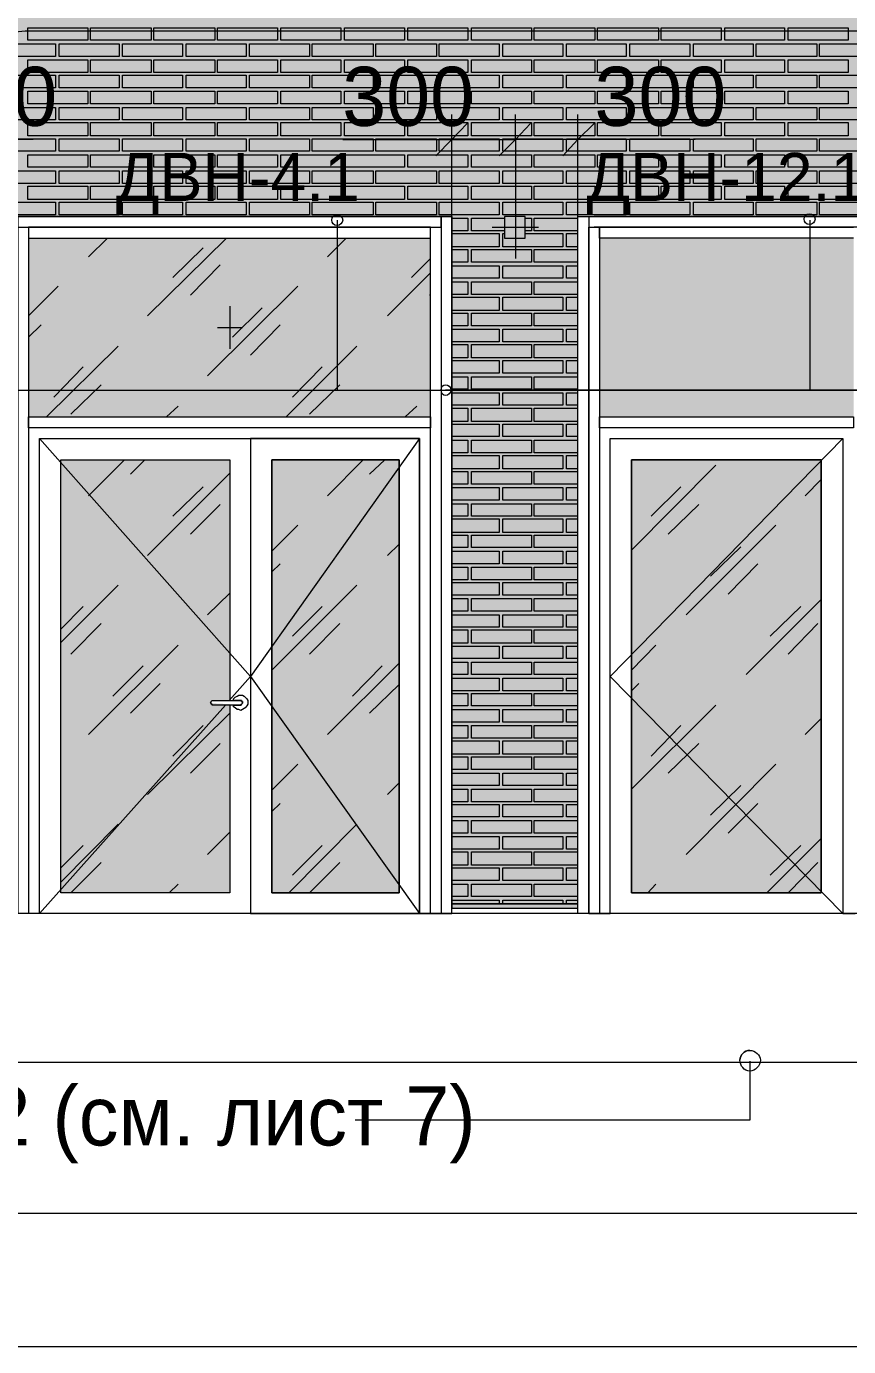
# Model space of a CAD drawing. Header units: millimetres. Extents: x -28928 to 100580, y -22867 to 36490.
# Drawn here: x 62260 to 66148, y 14249 to 20492 of the extents above; entities that cross this region are included whole.
import ezdxf

# ---------------------------------------------------------------- set-up
doc = ezdxf.new("R2010")
doc.units = ezdxf.units.MM
doc.layers.add('PDF _Геометрия', color=7, linetype='Continuous', true_color=0x8f8e8d)
doc.layers.add('PDF _Сплошная заливка', color=7, linetype='Continuous', true_color=0xffffff)
doc.layers.add('PDF _Текст', color=7, linetype='Continuous')

msp = doc.modelspace()

# ---------------------------------------------------------------- hatches: boundary and pattern name
at = {"layer": 'PDF _Сплошная заливка', "true_color": 0xdcd6cf, "transparency": 33554559}
msp.add_hatch(color=254, dxfattribs=at).paths.add_polyline_path([(64868.4, 16343.4), (64868.4, 19592.6), (66268.7, 19592.6), (66268.7, 16343.4), (82239.9, 16343.4), (82239.9, 30089.1), (52662.6, 30089.1), (52662.6, 16343.4), (62173.4, 16343.4), (62173.4, 19592.6), (64271.8, 19592.6), (64271.8, 16343.4)])
at = {"layer": 'PDF _Сплошная заливка', "transparency": 33554559}
msp.add_hatch(color=256, dxfattribs=at).paths.add_polyline_path([(63133.7, 17303.7), (63222.6, 17303.7), (63222.6, 18441.8), (62423, 18441.8), (62423, 16394.1), (63222.6, 16394.1), (63222.6, 17286.8), (63138, 17291), (63133.7, 17291)])

# ---------------------------------------------------------------- linework, layer by layer
at = {"layer": 'PDF _Геометрия', "color": 7, "lineweight": 9}
for points in [[(19133.7, 16343.4), (52641.4, 16343.4), (52641.4, 30089.1), (52641.4, 16343.4), (52662.6, 16343.4), (52662.6, 30089.1), (52662.6, 16343.4), (62173.4, 16343.4), (62173.4, 19592.6), (64271.8, 19592.6), (64271.8, 16343.4), (64868.4, 16343.4), (64868.4, 19592.6), (66268.7, 19592.6), (66268.7, 16343.4), (82239.9, 16343.4)], [(68164.1, 19749.1), (68147.2, 19888.7), (68109.1, 20024.1), (68041.4, 20151), (67952.6, 20256.8), (67842.6, 20349.9), (67719.9, 20413.4), (67584.5, 20455.7), (67440.7, 20468.4), (62253.7, 20468.4), (62109.9, 20455.7), (61978.7, 20413.4), (61851.8, 20349.9), (61741.8, 20256.8), (61653, 20151), (61585.3, 20024.1), (61547.2, 19888.7), (61534.5, 19749.1)], [(64149.1, 19956.4), (64572.2, 19956.4), (64572.2, 20074.9)], [(64271.8, 19592.6), (64271.8, 19956.4), (64271.8, 20074.9)], [(64868.4, 19592.6), (64868.4, 19956.4), (64868.4, 20074.9)], [(62291.8, 19956.4), (61750.3, 19956.4)], [(63755.7, 19956.4), (64229.5, 19956.4), (64419.9, 19956.4)], [(64991.1, 19956.4), (64572.2, 19956.4), (64572.2, 19694.1), (64572.2, 19393.7)], [(65422.6, 19956.4), (64948.7, 19956.4), (64720.3, 19956.4)], [(67766.4, 19893), (66966.8, 19893), (66966.8, 19592.6), (66298.4, 19592.6), (66218, 19592.6), (66218, 19541.8), (66192.6, 19541.8), (64944.5, 19541.8)], [(62219.9, 16296.8), (62219.9, 18619.5), (62219.9, 16296.8), (62173.4, 16296.8), (62173.4, 18619.5), (62173.4, 19516.4), (62173.4, 19592.6), (62219.9, 19592.6), (62219.9, 19516.4), (62219.9, 18619.5), (62219.9, 19541.8), (62245.3, 19541.8), (64195.7, 19541.8), (64221.1, 19541.8), (64221.1, 19592.6), (64195.7, 19592.6), (62245.3, 19592.6), (62219.9, 19592.6), (62219.9, 19541.8), (62270.7, 19541.8), (62270.7, 18619.5), (62270.7, 16296.8)], [(64170.3, 16296.8), (64170.3, 18619.5), (64170.3, 19541.8), (62270.7, 19541.8), (62270.7, 19491), (64170.3, 19491), (64170.3, 19541.8), (64221.1, 19541.8), (64221.1, 18619.5), (64221.1, 16296.8)], [(64119.5, 18543.4), (63319.9, 17418), (64119.5, 16296.8), (64119.5, 18543.4), (63319.9, 18543.4), (63319.9, 16296.8), (64119.5, 16296.8), (64178.7, 16296.8), (64170.3, 16296.8), (64221.1, 16296.8), (64271.8, 16296.8), (64271.8, 18619.5), (64271.8, 19516.4), (64271.8, 19592.6), (64221.1, 19592.6), (64221.1, 19516.4), (64221.1, 18619.5), (64221.1, 16296.8), (64212.6, 16296.8)], [(63730.3, 19575.7), (63730.3, 18771.8), (66383, 18771.8), (64242.2, 18771.8)], [(64462.2, 19541.8), (64682.2, 19541.8)], [(64919.1, 16296.8), (64919.1, 18619.5), (64919.1, 19541.8), (64969.9, 19541.8), (64969.9, 18619.5), (64969.9, 16296.8), (64961.4, 16296.8), (65020.7, 16296.8), (65020.7, 18543.4), (66120.7, 18543.4), (66120.7, 16296.8), (66179.9, 16296.8)], [(64919.1, 19541.8), (64931.8, 19541.8)], [(66218, 19592.6), (66192.6, 19592.6), (64944.5, 19592.6)], [(66171.4, 19491), (64969.9, 19491), (64969.9, 19541.8), (66171.4, 19541.8)], [(65964.1, 19575.7), (65964.1, 18771.8), (66383, 18771.8), (66239.1, 18771.8)], [(62554.1, 19402.2), (62643, 19491)], [(62833.4, 19123), (63205.7, 19491)], [(63683.7, 19402.2), (63772.6, 19491)], [(62951.8, 19304.9), (63095.7, 19444.5)], [(63036.4, 19220.3), (63176.1, 19364.1)], [(64081.4, 19304.9), (64170.3, 19393.7)], [(63967.2, 19123), (64170.3, 19326)], [(62270.7, 19123), (62410.3, 19262.6)], [(63116.8, 18839.5), (63544.1, 19262.6)], [(63222.6, 19169.5), (63222.6, 18966.4)], [(64166.1, 19220.3), (64170.3, 19224.5)], [(63235.3, 19021.4), (63374.9, 19161)], [(62270.7, 19021.4), (62329.9, 19080.7)], [(63163.4, 19068), (63281.8, 19068)], [(63319.9, 18936.8), (63459.5, 19080.7)], [(62355.3, 18644.9), (62693.7, 18979.1)], [(63489.1, 18644.9), (63823.4, 18979.1)], [(62389.1, 18738), (62528.7, 18881.8)], [(63518.7, 18738), (63658.4, 18881.8)], [(62469.5, 18657.6), (62613.4, 18797.2)], [(63599.1, 18657.6), (63743, 18797.2)], [(62190.3, 18771.8), (66383, 18771.8)], [(62922.2, 18644.9), (62977.2, 18695.7)], [(64051.8, 18644.9), (64106.8, 18695.7)], [(62321.4, 18543.4), (63319.9, 17418), (63218.4, 17303.7)], [(63201.4, 17282.6), (62321.4, 16296.8), (62321.4, 18543.4), (64119.5, 18543.4), (64119.5, 16296.8)], [(66120.7, 18543.4), (65020.7, 17418), (66120.7, 16296.8)], [(63222.6, 17282.6), (63222.6, 16394.1), (62423, 16394.1), (62423, 18441.8), (63222.6, 18441.8), (63222.6, 17303.7)], [(62554.1, 18272.6), (62723.4, 18441.8)], [(62753, 18374.1), (62820.7, 18441.8)], [(63683.7, 18272.6), (63853, 18441.8)], [(63882.6, 18374.1), (63954.5, 18441.8)], [(65122.2, 18014.5), (65519.9, 18416.4)], [(62833.4, 17989.1), (63222.6, 18378.4)], [(62951.8, 18175.3), (63095.7, 18314.9)], [(65215.3, 18175.3), (65354.9, 18314.9)], [(65943, 18272.6), (66019.1, 18348.7)], [(63036.4, 18090.7), (63176.1, 18230.3)], [(65295.7, 18090.7), (65439.5, 18230.3)], [(63421.4, 18010.3), (63544.1, 18133)], [(65380.3, 17709.9), (65803.4, 18133)], [(63967.2, 17989.1), (64022.2, 18044.1)], [(65494.5, 17891.8), (65638.4, 18031.4)], [(63421.4, 17913), (63459.5, 17951)], [(65579.1, 17807.2), (65718.7, 17951)], [(62423, 17578.7), (62693.7, 17849.5)], [(63116.8, 17709.9), (63222.6, 17811.4)], [(63421.4, 17447.6), (63823.4, 17849.5)], [(62423, 17642.2), (62528.7, 17748)], [(63518.7, 17608.4), (63658.4, 17748)], [(65663.7, 17426.4), (66019.1, 17781.8)], [(65778, 17608.4), (65921.8, 17748)], [(62469.5, 17523.7), (62613.4, 17667.6)], [(63599.1, 17523.7), (63743, 17667.6)], [(65862.6, 17523.7), (66002.2, 17667.6)], [(62554.1, 17143), (62977.2, 17566)], [(65122.2, 17447.6), (65236.4, 17566)], [(63683.7, 17143), (64022.2, 17481.4)], [(62668.4, 17324.9), (62812.2, 17468.7)], [(63802.2, 17324.9), (63941.8, 17468.7)], [(62753, 17244.5), (62892.6, 17384.1)], [(63882.6, 17244.5), (64022.2, 17379.9)], [(65122.2, 17350.3), (65156.1, 17384.1)], [(62833.4, 16859.5), (63222.6, 17244.5)], [(65122.2, 16884.9), (65519.9, 17282.6)], [(62951.8, 17041.4), (63095.7, 17185.3)], [(65215.3, 17041.4), (65354.9, 17185.3)], [(65943, 17143), (66019.1, 17219.1)], [(63036.4, 16961), (63176.1, 17100.7)], [(65295.7, 16961), (65439.5, 17100.7)], [(63421.4, 16880.7), (63544.1, 17003.4)], [(65380.3, 16576), (65803.4, 17003.4)], [(63967.2, 16859.5), (64022.2, 16914.5)], [(65494.5, 16762.2), (65638.4, 16901.8)], [(63421.4, 16779.1), (63459.5, 16817.2)], [(65579.1, 16677.6), (65718.7, 16817.2)], [(62423, 16444.9), (62693.7, 16719.9)], [(63116.8, 16576), (63222.6, 16681.8)], [(63501.8, 16394.1), (63823.4, 16719.9)], [(62423, 16512.6), (62528.7, 16618.4)], [(63518.7, 16478.7), (63658.4, 16618.4)], [(65761.1, 16394.1), (66019.1, 16652.2)], [(65778, 16478.7), (65921.8, 16618.4)], [(62469.5, 16394.1), (62613.4, 16538)], [(63599.1, 16394.1), (63743, 16538)], [(65862.6, 16394.1), (66002.2, 16538)], [(62934.9, 16394.1), (62977.2, 16436.4)], [(65198.4, 16394.1), (65236.4, 16436.4)], [(82117.2, 14536.8), (82117.2, 16296.8), (63269.1, 16296.8), (-22471.6, 16296.8)], [(64868.4, 16343.4), (64271.8, 16343.4), (64868.4, 16343.4)], [(64931.8, 16296.8), (64919.1, 16296.8), (64969.9, 16296.8)], [(62211.4, 15594.5), (67508.4, 15594.5)], [(65680.7, 15598.7), (65680.7, 15319.5), (63823.4, 15319.5), (63814.9, 15319.5)], [(52996.8, 14947.2), (52929.1, 14879.5), (82028.4, 14879.5)], [(-21642.4, 14249.1), (82028.4, 14249.1)]]:
    msp.add_lwpolyline(points, dxfattribs=at)
at = {"layer": 'PDF _Геометрия', "lineweight": 9}
for points in [[(62549.9, 20485.3), (62549.9, 20426), (62266.4, 20426), (62266.4, 20485.3)], [(62850.3, 20485.3), (62850.3, 20426), (62562.6, 20426), (62562.6, 20485.3)], [(63150.7, 20485.3), (63150.7, 20426), (62863, 20426), (62863, 20485.3)], [(63446.8, 20485.3), (63446.8, 20426), (63163.4, 20426), (63163.4, 20485.3)], [(63747.2, 20485.3), (63747.2, 20426), (63463.7, 20426), (63463.7, 20485.3)], [(64047.6, 20485.3), (64047.6, 20426), (63764.1, 20426), (63764.1, 20485.3)], [(64348, 20485.3), (64348, 20426), (64064.5, 20426), (64064.5, 20485.3)], [(64648.4, 20485.3), (64648.4, 20426), (64364.9, 20426), (64364.9, 20485.3)], [(64948.7, 20485.3), (64948.7, 20426), (64661.1, 20426), (64661.1, 20485.3)], [(65249.1, 20485.3), (65249.1, 20426), (64961.4, 20426), (64961.4, 20485.3)], [(65545.3, 20485.3), (65545.3, 20426), (65261.8, 20426), (65261.8, 20485.3)], [(65845.7, 20485.3), (65845.7, 20426), (65562.2, 20426), (65562.2, 20485.3)], [(66146.1, 20485.3), (66146.1, 20426), (65862.6, 20426), (65862.6, 20485.3)], [(62397.6, 20349.9), (62258, 20349.9), (62114.1, 20349.9), (62114.1, 20409.1), (62258, 20409.1), (62397.6, 20409.1)], [(62698, 20349.9), (62558.4, 20349.9), (62414.5, 20349.9), (62414.5, 20409.1), (62558.4, 20409.1), (62698, 20409.1)], [(62998.4, 20349.9), (62854.5, 20349.9), (62714.9, 20349.9), (62714.9, 20409.1), (62854.5, 20409.1), (62998.4, 20409.1)], [(63298.7, 20349.9), (63154.9, 20349.9), (63015.3, 20349.9), (63015.3, 20409.1), (63154.9, 20409.1), (63298.7, 20409.1)], [(63599.1, 20349.9), (63455.3, 20349.9), (63315.7, 20349.9), (63315.7, 20409.1), (63455.3, 20409.1), (63599.1, 20409.1)], [(63899.5, 20349.9), (63755.7, 20349.9), (63611.8, 20349.9), (63611.8, 20409.1), (63755.7, 20409.1), (63899.5, 20409.1)], [(64199.9, 20349.9), (64056.1, 20349.9), (63912.2, 20349.9), (63912.2, 20409.1), (64056.1, 20409.1), (64199.9, 20409.1)], [(64496.1, 20349.9), (64356.4, 20349.9), (64212.6, 20349.9), (64212.6, 20409.1), (64356.4, 20409.1), (64496.1, 20409.1)], [(64796.4, 20349.9), (64656.8, 20349.9), (64513, 20349.9), (64513, 20409.1), (64656.8, 20409.1), (64796.4, 20409.1)], [(65096.8, 20349.9), (64957.2, 20349.9), (64813.4, 20349.9), (64813.4, 20409.1), (64957.2, 20409.1), (65096.8, 20409.1)], [(65397.2, 20349.9), (65253.4, 20349.9), (65113.7, 20349.9), (65113.7, 20409.1), (65253.4, 20409.1), (65397.2, 20409.1)], [(65697.6, 20349.9), (65553.7, 20349.9), (65414.1, 20349.9), (65414.1, 20409.1), (65553.7, 20409.1), (65697.6, 20409.1)], [(65998, 20349.9), (65854.1, 20349.9), (65710.3, 20349.9), (65710.3, 20409.1), (65854.1, 20409.1), (65998, 20409.1)], [(66298.4, 20349.9), (66154.5, 20349.9), (66010.7, 20349.9), (66010.7, 20409.1), (66154.5, 20409.1), (66298.4, 20409.1)], [(62549.9, 20333), (62549.9, 20273.7), (62266.4, 20273.7), (62266.4, 20333)], [(62850.3, 20333), (62850.3, 20273.7), (62562.6, 20273.7), (62562.6, 20333)], [(63150.7, 20333), (63150.7, 20273.7), (62863, 20273.7), (62863, 20333)], [(63446.8, 20333), (63446.8, 20273.7), (63163.4, 20273.7), (63163.4, 20333)], [(63747.2, 20333), (63747.2, 20273.7), (63463.7, 20273.7), (63463.7, 20333)], [(64047.6, 20333), (64047.6, 20273.7), (63764.1, 20273.7), (63764.1, 20333)], [(64348, 20333), (64348, 20273.7), (64064.5, 20273.7), (64064.5, 20333)], [(64648.4, 20333), (64648.4, 20273.7), (64364.9, 20273.7), (64364.9, 20333)], [(64948.7, 20333), (64948.7, 20273.7), (64661.1, 20273.7), (64661.1, 20333)], [(65249.1, 20333), (65249.1, 20273.7), (64961.4, 20273.7), (64961.4, 20333)], [(65545.3, 20333), (65545.3, 20273.7), (65261.8, 20273.7), (65261.8, 20333)], [(65845.7, 20333), (65845.7, 20273.7), (65562.2, 20273.7), (65562.2, 20333)], [(66146.1, 20333), (66146.1, 20273.7), (65862.6, 20273.7), (65862.6, 20333)], [(62397.6, 20201.8), (62258, 20201.8), (62114.1, 20201.8), (62114.1, 20261), (62258, 20261), (62397.6, 20261)], [(62698, 20201.8), (62558.4, 20201.8), (62414.5, 20201.8), (62414.5, 20261), (62558.4, 20261), (62698, 20261)], [(62998.4, 20201.8), (62854.5, 20201.8), (62714.9, 20201.8), (62714.9, 20261), (62854.5, 20261), (62998.4, 20261)], [(63298.7, 20201.8), (63154.9, 20201.8), (63015.3, 20201.8), (63015.3, 20261), (63154.9, 20261), (63298.7, 20261)], [(63599.1, 20201.8), (63455.3, 20201.8), (63315.7, 20201.8), (63315.7, 20261), (63455.3, 20261), (63599.1, 20261)], [(63899.5, 20201.8), (63755.7, 20201.8), (63611.8, 20201.8), (63611.8, 20261), (63755.7, 20261), (63899.5, 20261)], [(64199.9, 20201.8), (64056.1, 20201.8), (63912.2, 20201.8), (63912.2, 20261), (64056.1, 20261), (64199.9, 20261)], [(64496.1, 20201.8), (64356.4, 20201.8), (64212.6, 20201.8), (64212.6, 20261), (64356.4, 20261), (64496.1, 20261)], [(64796.4, 20201.8), (64656.8, 20201.8), (64513, 20201.8), (64513, 20261), (64656.8, 20261), (64796.4, 20261)], [(65096.8, 20201.8), (64957.2, 20201.8), (64813.4, 20201.8), (64813.4, 20261), (64957.2, 20261), (65096.8, 20261)], [(65397.2, 20201.8), (65253.4, 20201.8), (65113.7, 20201.8), (65113.7, 20261), (65253.4, 20261), (65397.2, 20261)], [(65697.6, 20201.8), (65553.7, 20201.8), (65414.1, 20201.8), (65414.1, 20261), (65553.7, 20261), (65697.6, 20261)], [(65998, 20201.8), (65854.1, 20201.8), (65710.3, 20201.8), (65710.3, 20261), (65854.1, 20261), (65998, 20261)], [(66298.4, 20201.8), (66154.5, 20201.8), (66010.7, 20201.8), (66010.7, 20261), (66154.5, 20261), (66298.4, 20261)], [(62549.9, 20184.9), (62549.9, 20125.7), (62266.4, 20125.7), (62266.4, 20184.9)], [(62850.3, 20184.9), (62850.3, 20125.7), (62562.6, 20125.7), (62562.6, 20184.9)], [(63150.7, 20184.9), (63150.7, 20125.7), (62863, 20125.7), (62863, 20184.9)], [(63446.8, 20184.9), (63446.8, 20125.7), (63163.4, 20125.7), (63163.4, 20184.9)], [(63747.2, 20184.9), (63747.2, 20125.7), (63463.7, 20125.7), (63463.7, 20184.9)], [(64047.6, 20184.9), (64047.6, 20125.7), (63764.1, 20125.7), (63764.1, 20184.9)], [(64348, 20184.9), (64348, 20125.7), (64064.5, 20125.7), (64064.5, 20184.9)], [(64648.4, 20184.9), (64648.4, 20125.7), (64364.9, 20125.7), (64364.9, 20184.9)], [(64948.7, 20184.9), (64948.7, 20125.7), (64661.1, 20125.7), (64661.1, 20184.9)], [(65249.1, 20184.9), (65249.1, 20125.7), (64961.4, 20125.7), (64961.4, 20184.9)], [(65545.3, 20184.9), (65545.3, 20125.7), (65261.8, 20125.7), (65261.8, 20184.9)], [(65845.7, 20184.9), (65845.7, 20125.7), (65562.2, 20125.7), (65562.2, 20184.9)], [(66146.1, 20184.9), (66146.1, 20125.7), (65862.6, 20125.7), (65862.6, 20184.9)], [(62397.6, 20049.5), (62258, 20049.5), (62114.1, 20049.5), (62114.1, 20108.7), (62258, 20108.7), (62397.6, 20108.7)], [(62698, 20049.5), (62558.4, 20049.5), (62414.5, 20049.5), (62414.5, 20108.7), (62558.4, 20108.7), (62698, 20108.7)], [(62998.4, 20049.5), (62854.5, 20049.5), (62714.9, 20049.5), (62714.9, 20108.7), (62854.5, 20108.7), (62998.4, 20108.7)], [(63298.7, 20049.5), (63154.9, 20049.5), (63015.3, 20049.5), (63015.3, 20108.7), (63154.9, 20108.7), (63298.7, 20108.7)], [(63599.1, 20049.5), (63455.3, 20049.5), (63315.7, 20049.5), (63315.7, 20108.7), (63455.3, 20108.7), (63599.1, 20108.7)], [(63899.5, 20049.5), (63755.7, 20049.5), (63611.8, 20049.5), (63611.8, 20108.7), (63755.7, 20108.7), (63899.5, 20108.7)], [(64199.9, 20049.5), (64056.1, 20049.5), (63912.2, 20049.5), (63912.2, 20108.7), (64056.1, 20108.7), (64199.9, 20108.7)], [(64496.1, 20049.5), (64356.4, 20049.5), (64212.6, 20049.5), (64212.6, 20108.7), (64356.4, 20108.7), (64496.1, 20108.7)], [(64796.4, 20049.5), (64656.8, 20049.5), (64513, 20049.5), (64513, 20108.7), (64656.8, 20108.7), (64796.4, 20108.7)], [(65096.8, 20049.5), (64957.2, 20049.5), (64813.4, 20049.5), (64813.4, 20108.7), (64957.2, 20108.7), (65096.8, 20108.7)], [(65397.2, 20049.5), (65253.4, 20049.5), (65113.7, 20049.5), (65113.7, 20108.7), (65253.4, 20108.7), (65397.2, 20108.7)], [(65697.6, 20049.5), (65553.7, 20049.5), (65414.1, 20049.5), (65414.1, 20108.7), (65553.7, 20108.7), (65697.6, 20108.7)], [(65998, 20049.5), (65854.1, 20049.5), (65710.3, 20049.5), (65710.3, 20108.7), (65854.1, 20108.7), (65998, 20108.7)], [(66298.4, 20049.5), (66154.5, 20049.5), (66010.7, 20049.5), (66010.7, 20108.7), (66154.5, 20108.7), (66298.4, 20108.7)], [(62549.9, 20036.8), (62549.9, 19973.4), (62266.4, 19973.4), (62266.4, 20036.8)], [(62850.3, 20036.8), (62850.3, 19973.4), (62562.6, 19973.4), (62562.6, 20036.8)], [(63150.7, 20036.8), (63150.7, 19973.4), (62863, 19973.4), (62863, 20036.8)], [(63446.8, 20036.8), (63446.8, 19973.4), (63163.4, 19973.4), (63163.4, 20036.8)], [(63747.2, 20036.8), (63747.2, 19973.4), (63463.7, 19973.4), (63463.7, 20036.8)], [(64047.6, 20036.8), (64047.6, 19973.4), (63764.1, 19973.4), (63764.1, 20036.8)], [(64348, 20036.8), (64348, 19973.4), (64064.5, 19973.4), (64064.5, 20036.8)], [(64648.4, 20036.8), (64648.4, 19973.4), (64364.9, 19973.4), (64364.9, 20036.8)], [(64948.7, 20036.8), (64948.7, 19973.4), (64661.1, 19973.4), (64661.1, 20036.8)], [(65249.1, 20036.8), (65249.1, 19973.4), (64961.4, 19973.4), (64961.4, 20036.8)], [(65545.3, 20036.8), (65545.3, 19973.4), (65261.8, 19973.4), (65261.8, 20036.8)], [(65845.7, 20036.8), (65845.7, 19973.4), (65562.2, 19973.4), (65562.2, 20036.8)], [(66146.1, 20036.8), (66146.1, 19973.4), (65862.6, 19973.4), (65862.6, 20036.8)], [(62397.6, 19901.4), (62258, 19901.4), (62114.1, 19901.4), (62114.1, 19960.7), (62258, 19960.7), (62397.6, 19960.7)], [(62698, 19901.4), (62558.4, 19901.4), (62414.5, 19901.4), (62414.5, 19960.7), (62558.4, 19960.7), (62698, 19960.7)], [(62998.4, 19901.4), (62854.5, 19901.4), (62714.9, 19901.4), (62714.9, 19960.7), (62854.5, 19960.7), (62998.4, 19960.7)], [(63298.7, 19901.4), (63154.9, 19901.4), (63015.3, 19901.4), (63015.3, 19960.7), (63154.9, 19960.7), (63298.7, 19960.7)], [(63599.1, 19901.4), (63455.3, 19901.4), (63315.7, 19901.4), (63315.7, 19960.7), (63455.3, 19960.7), (63599.1, 19960.7)], [(63899.5, 19901.4), (63755.7, 19901.4), (63611.8, 19901.4), (63611.8, 19960.7), (63755.7, 19960.7), (63899.5, 19960.7)], [(64199.9, 19901.4), (64056.1, 19901.4), (63912.2, 19901.4), (63912.2, 19960.7), (64056.1, 19960.7), (64199.9, 19960.7)], [(64496.1, 19901.4), (64356.4, 19901.4), (64212.6, 19901.4), (64212.6, 19960.7), (64356.4, 19960.7), (64496.1, 19960.7)], [(64796.4, 19901.4), (64656.8, 19901.4), (64513, 19901.4), (64513, 19960.7), (64656.8, 19960.7), (64796.4, 19960.7)], [(65096.8, 19901.4), (64957.2, 19901.4), (64813.4, 19901.4), (64813.4, 19960.7), (64957.2, 19960.7), (65096.8, 19960.7)], [(65397.2, 19901.4), (65253.4, 19901.4), (65113.7, 19901.4), (65113.7, 19960.7), (65253.4, 19960.7), (65397.2, 19960.7)], [(65697.6, 19901.4), (65553.7, 19901.4), (65414.1, 19901.4), (65414.1, 19960.7), (65553.7, 19960.7), (65697.6, 19960.7)], [(65998, 19901.4), (65854.1, 19901.4), (65710.3, 19901.4), (65710.3, 19960.7), (65854.1, 19960.7), (65998, 19960.7)], [(66298.4, 19901.4), (66154.5, 19901.4), (66010.7, 19901.4), (66010.7, 19960.7), (66154.5, 19960.7), (66298.4, 19960.7)], [(62549.9, 19884.5), (62549.9, 19825.3), (62266.4, 19825.3), (62266.4, 19884.5)], [(62850.3, 19884.5), (62850.3, 19825.3), (62562.6, 19825.3), (62562.6, 19884.5)], [(63150.7, 19884.5), (63150.7, 19825.3), (62863, 19825.3), (62863, 19884.5)], [(63446.8, 19884.5), (63446.8, 19825.3), (63163.4, 19825.3), (63163.4, 19884.5)], [(63747.2, 19884.5), (63747.2, 19825.3), (63463.7, 19825.3), (63463.7, 19884.5)], [(64047.6, 19884.5), (64047.6, 19825.3), (63764.1, 19825.3), (63764.1, 19884.5)], [(64348, 19884.5), (64348, 19825.3), (64064.5, 19825.3), (64064.5, 19884.5)], [(64648.4, 19884.5), (64648.4, 19825.3), (64364.9, 19825.3), (64364.9, 19884.5)], [(64948.7, 19884.5), (64948.7, 19825.3), (64661.1, 19825.3), (64661.1, 19884.5)], [(65249.1, 19884.5), (65249.1, 19825.3), (64961.4, 19825.3), (64961.4, 19884.5)], [(65545.3, 19884.5), (65545.3, 19825.3), (65261.8, 19825.3), (65261.8, 19884.5)], [(65845.7, 19884.5), (65845.7, 19825.3), (65562.2, 19825.3), (65562.2, 19884.5)], [(66146.1, 19884.5), (66146.1, 19825.3), (65862.6, 19825.3), (65862.6, 19884.5)], [(62397.6, 19749.1), (62258, 19749.1), (62114.1, 19749.1), (62114.1, 19808.4), (62258, 19808.4), (62397.6, 19808.4)], [(62698, 19749.1), (62558.4, 19749.1), (62414.5, 19749.1), (62414.5, 19808.4), (62558.4, 19808.4), (62698, 19808.4)], [(62998.4, 19749.1), (62854.5, 19749.1), (62714.9, 19749.1), (62714.9, 19808.4), (62854.5, 19808.4), (62998.4, 19808.4)], [(63298.7, 19749.1), (63154.9, 19749.1), (63015.3, 19749.1), (63015.3, 19808.4), (63154.9, 19808.4), (63298.7, 19808.4)], [(63599.1, 19749.1), (63455.3, 19749.1), (63315.7, 19749.1), (63315.7, 19808.4), (63455.3, 19808.4), (63599.1, 19808.4)], [(63899.5, 19749.1), (63755.7, 19749.1), (63611.8, 19749.1), (63611.8, 19808.4), (63755.7, 19808.4), (63899.5, 19808.4)], [(64199.9, 19749.1), (64056.1, 19749.1), (63912.2, 19749.1), (63912.2, 19808.4), (64056.1, 19808.4), (64199.9, 19808.4)], [(64496.1, 19749.1), (64356.4, 19749.1), (64212.6, 19749.1), (64212.6, 19808.4), (64356.4, 19808.4), (64496.1, 19808.4)], [(64796.4, 19749.1), (64656.8, 19749.1), (64513, 19749.1), (64513, 19808.4), (64656.8, 19808.4), (64796.4, 19808.4)], [(65096.8, 19749.1), (64957.2, 19749.1), (64813.4, 19749.1), (64813.4, 19808.4), (64957.2, 19808.4), (65096.8, 19808.4)], [(65397.2, 19749.1), (65253.4, 19749.1), (65113.7, 19749.1), (65113.7, 19808.4), (65253.4, 19808.4), (65397.2, 19808.4)], [(65697.6, 19749.1), (65553.7, 19749.1), (65414.1, 19749.1), (65414.1, 19808.4), (65553.7, 19808.4), (65697.6, 19808.4)], [(65998, 19749.1), (65854.1, 19749.1), (65710.3, 19749.1), (65710.3, 19808.4), (65854.1, 19808.4), (65998, 19808.4)], [(66298.4, 19749.1), (66154.5, 19749.1), (66010.7, 19749.1), (66010.7, 19808.4), (66154.5, 19808.4), (66298.4, 19808.4)], [(62549.9, 19736.4), (62549.9, 19673), (62266.4, 19673), (62266.4, 19736.4)], [(62850.3, 19736.4), (62850.3, 19673), (62562.6, 19673), (62562.6, 19736.4)], [(63150.7, 19736.4), (63150.7, 19673), (62863, 19673), (62863, 19736.4)], [(63446.8, 19736.4), (63446.8, 19673), (63163.4, 19673), (63163.4, 19736.4)], [(63747.2, 19736.4), (63747.2, 19673), (63463.7, 19673), (63463.7, 19736.4)], [(64047.6, 19736.4), (64047.6, 19673), (63764.1, 19673), (63764.1, 19736.4)], [(64348, 19736.4), (64348, 19673), (64064.5, 19673), (64064.5, 19736.4)], [(64648.4, 19736.4), (64648.4, 19673), (64364.9, 19673), (64364.9, 19736.4)], [(64948.7, 19736.4), (64948.7, 19673), (64661.1, 19673), (64661.1, 19736.4)], [(65249.1, 19736.4), (65249.1, 19673), (64961.4, 19673), (64961.4, 19736.4)], [(65545.3, 19736.4), (65545.3, 19673), (65261.8, 19673), (65261.8, 19736.4)], [(65845.7, 19736.4), (65845.7, 19673), (65562.2, 19673), (65562.2, 19736.4)], [(66146.1, 19736.4), (66146.1, 19673), (65862.6, 19673), (65862.6, 19736.4)], [(62397.6, 19601), (62258, 19601), (62114.1, 19601), (62114.1, 19660.3), (62258, 19660.3), (62397.6, 19660.3)], [(62698, 19601), (62558.4, 19601), (62414.5, 19601), (62414.5, 19660.3), (62558.4, 19660.3), (62698, 19660.3)], [(62998.4, 19601), (62854.5, 19601), (62714.9, 19601), (62714.9, 19660.3), (62854.5, 19660.3), (62998.4, 19660.3)], [(63298.7, 19601), (63154.9, 19601), (63015.3, 19601), (63015.3, 19660.3), (63154.9, 19660.3), (63298.7, 19660.3)], [(63599.1, 19601), (63455.3, 19601), (63315.7, 19601), (63315.7, 19660.3), (63455.3, 19660.3), (63599.1, 19660.3)], [(63899.5, 19601), (63755.7, 19601), (63611.8, 19601), (63611.8, 19660.3), (63755.7, 19660.3), (63899.5, 19660.3)], [(64199.9, 19601), (64056.1, 19601), (63912.2, 19601), (63912.2, 19660.3), (64056.1, 19660.3), (64199.9, 19660.3)], [(64496.1, 19601), (64356.4, 19601), (64212.6, 19601), (64212.6, 19660.3), (64356.4, 19660.3), (64496.1, 19660.3)], [(64796.4, 19601), (64656.8, 19601), (64513, 19601), (64513, 19660.3), (64656.8, 19660.3), (64796.4, 19660.3)], [(65096.8, 19601), (64957.2, 19601), (64813.4, 19601), (64813.4, 19660.3), (64957.2, 19660.3), (65096.8, 19660.3)], [(65397.2, 19601), (65253.4, 19601), (65113.7, 19601), (65113.7, 19660.3), (65253.4, 19660.3), (65397.2, 19660.3)], [(65697.6, 19601), (65553.7, 19601), (65414.1, 19601), (65414.1, 19660.3), (65553.7, 19660.3), (65697.6, 19660.3)], [(65998, 19601), (65854.1, 19601), (65710.3, 19601), (65710.3, 19660.3), (65854.1, 19660.3), (65998, 19660.3)], [(66298.4, 19601), (66154.5, 19601), (66010.7, 19601), (66010.7, 19660.3), (66154.5, 19660.3), (66298.4, 19660.3)], [(64648.4, 19436), (64648.4, 19376.8), (64364.9, 19376.8), (64364.9, 19436)], [(64796.4, 19300.7), (64656.8, 19300.7), (64513, 19300.7), (64513, 19359.9), (64656.8, 19359.9), (64796.4, 19359.9)], [(64648.4, 19283.7), (64648.4, 19224.5), (64364.9, 19224.5), (64364.9, 19283.7)], [(64796.4, 19148.4), (64656.8, 19148.4), (64513, 19148.4), (64513, 19211.8), (64656.8, 19211.8), (64796.4, 19211.8)], [(64648.4, 19135.7), (64648.4, 19076.4), (64364.9, 19076.4), (64364.9, 19135.7)], [(64796.4, 19000.3), (64656.8, 19000.3), (64513, 19000.3), (64513, 19059.5), (64656.8, 19059.5), (64796.4, 19059.5)], [(64648.4, 18987.6), (64648.4, 18924.1), (64364.9, 18924.1), (64364.9, 18987.6)], [(64796.4, 18852.2), (64656.8, 18852.2), (64513, 18852.2), (64513, 18911.4), (64656.8, 18911.4), (64796.4, 18911.4)], [(64648.4, 18835.3), (64648.4, 18776), (64364.9, 18776), (64364.9, 18835.3)], [(64796.4, 18699.9), (64656.8, 18699.9), (64513, 18699.9), (64513, 18759.1), (64656.8, 18759.1), (64796.4, 18759.1)], [(64648.4, 18687.2), (64648.4, 18623.7), (64364.9, 18623.7), (64364.9, 18687.2)], [(64796.4, 18551.8), (64656.8, 18551.8), (64513, 18551.8), (64513, 18611), (64656.8, 18611), (64796.4, 18611)], [(64648.4, 18534.9), (64648.4, 18475.7), (64364.9, 18475.7), (64364.9, 18534.9)], [(64796.4, 18399.5), (64656.8, 18399.5), (64513, 18399.5), (64513, 18463), (64656.8, 18463), (64796.4, 18463)], [(64648.4, 18386.8), (64648.4, 18327.6), (64364.9, 18327.6), (64364.9, 18386.8)], [(64796.4, 18251.4), (64656.8, 18251.4), (64513, 18251.4), (64513, 18310.7), (64656.8, 18310.7), (64796.4, 18310.7)], [(64648.4, 18234.5), (64648.4, 18175.3), (64364.9, 18175.3), (64364.9, 18234.5)], [(64796.4, 18099.1), (64656.8, 18099.1), (64513, 18099.1), (64513, 18162.6), (64656.8, 18162.6), (64796.4, 18162.6)], [(64648.4, 18086.4), (64648.4, 18027.2), (64364.9, 18027.2), (64364.9, 18086.4)], [(64796.4, 17951), (64656.8, 17951), (64513, 17951), (64513, 18010.3), (64656.8, 18010.3), (64796.4, 18010.3)], [(64648.4, 17934.1), (64648.4, 17874.9), (64364.9, 17874.9), (64364.9, 17934.1)], [(64796.4, 17803), (64656.8, 17803), (64513, 17803), (64513, 17862.2), (64656.8, 17862.2), (64796.4, 17862.2)], [(64648.4, 17786), (64648.4, 17726.8), (64364.9, 17726.8), (64364.9, 17786)], [(64796.4, 17650.7), (64656.8, 17650.7), (64513, 17650.7), (64513, 17709.9), (64656.8, 17709.9), (64796.4, 17709.9)], [(64648.4, 17638), (64648.4, 17574.5), (64364.9, 17574.5), (64364.9, 17638)], [(64796.4, 17502.6), (64656.8, 17502.6), (64513, 17502.6), (64513, 17561.8), (64656.8, 17561.8), (64796.4, 17561.8)], [(64648.4, 17485.7), (64648.4, 17426.4), (64364.9, 17426.4), (64364.9, 17485.7)], [(64796.4, 17350.3), (64656.8, 17350.3), (64513, 17350.3), (64513, 17409.5), (64656.8, 17409.5), (64796.4, 17409.5)], [(64648.4, 17337.6), (64648.4, 17278.4), (64364.9, 17278.4), (64364.9, 17337.6)], [(64796.4, 17202.2), (64656.8, 17202.2), (64513, 17202.2), (64513, 17261.4), (64656.8, 17261.4), (64796.4, 17261.4)], [(64648.4, 17185.3), (64648.4, 17126), (64364.9, 17126), (64364.9, 17185.3)], [(64796.4, 17049.9), (64656.8, 17049.9), (64513, 17049.9), (64513, 17113.4), (64656.8, 17113.4), (64796.4, 17113.4)], [(64648.4, 17037.2), (64648.4, 16978), (64364.9, 16978), (64364.9, 17037.2)], [(64796.4, 16901.8), (64656.8, 16901.8), (64513, 16901.8), (64513, 16961), (64656.8, 16961), (64796.4, 16961)], [(64648.4, 16884.9), (64648.4, 16825.7), (64364.9, 16825.7), (64364.9, 16884.9)], [(64796.4, 16753.7), (64656.8, 16753.7), (64513, 16753.7), (64513, 16813), (64656.8, 16813), (64796.4, 16813)], [(64648.4, 16736.8), (64648.4, 16677.6), (64364.9, 16677.6), (64364.9, 16736.8)], [(64796.4, 16601.4), (64656.8, 16601.4), (64513, 16601.4), (64513, 16660.7), (64656.8, 16660.7), (64796.4, 16660.7)], [(64648.4, 16588.7), (64648.4, 16525.3), (64364.9, 16525.3), (64364.9, 16588.7)], [(64796.4, 16453.4), (64656.8, 16453.4), (64513, 16453.4), (64513, 16512.6), (64656.8, 16512.6), (64796.4, 16512.6)], [(64648.4, 16436.4), (64648.4, 16377.2), (64364.9, 16377.2), (64364.9, 16436.4)]]:
    msp.add_lwpolyline(points, close=True, dxfattribs=at)
at = {"layer": 'PDF _Геометрия', "color": 7, "lineweight": 18}
for points in [[(64343.7, 20032.6), (64271.8, 19956.4), (64195.7, 19880.3)], [(64644.1, 20032.6), (64572.2, 19956.4), (64496.1, 19880.3)], [(64944.5, 20032.6), (64868.4, 19956.4), (64796.4, 19880.3)]]:
    msp.add_lwpolyline(points, dxfattribs=at)
at = {"layer": 'PDF _Геометрия', "lineweight": 9}
for points in [[(64271.8, 19584.1), (64348, 19584.1), (64348, 19524.9), (64271.8, 19524.9)], [(64521.4, 19524.9), (64364.9, 19524.9), (64364.9, 19584.1), (64521.4, 19584.1)], [(64618.7, 19584.1), (64648.4, 19584.1), (64648.4, 19524.9), (64618.7, 19524.9)], [(64868.4, 19524.9), (64661.1, 19524.9), (64661.1, 19584.1), (64868.4, 19584.1)], [(64271.8, 19512.2), (64356.4, 19512.2), (64496.1, 19512.2), (64496.1, 19448.7), (64356.4, 19448.7), (64271.8, 19448.7)], [(64618.7, 19512.2), (64656.8, 19512.2), (64796.4, 19512.2), (64796.4, 19448.7), (64656.8, 19448.7), (64513, 19448.7), (64513, 19512.2), (64521.4, 19512.2)], [(64868.4, 19448.7), (64813.4, 19448.7), (64813.4, 19512.2), (64868.4, 19512.2)], [(64271.8, 19436), (64348, 19436), (64348, 19376.8), (64271.8, 19376.8)], [(64868.4, 19376.8), (64661.1, 19376.8), (64661.1, 19436), (64868.4, 19436)], [(64271.8, 19359.9), (64356.4, 19359.9), (64496.1, 19359.9), (64496.1, 19300.7), (64356.4, 19300.7), (64271.8, 19300.7)], [(64868.4, 19300.7), (64813.4, 19300.7), (64813.4, 19359.9), (64868.4, 19359.9)], [(64271.8, 19283.7), (64348, 19283.7), (64348, 19224.5), (64271.8, 19224.5)], [(64868.4, 19224.5), (64661.1, 19224.5), (64661.1, 19283.7), (64868.4, 19283.7)], [(64271.8, 19211.8), (64356.4, 19211.8), (64496.1, 19211.8), (64496.1, 19148.4), (64356.4, 19148.4), (64271.8, 19148.4)], [(64868.4, 19148.4), (64813.4, 19148.4), (64813.4, 19211.8), (64868.4, 19211.8)], [(64271.8, 19135.7), (64348, 19135.7), (64348, 19076.4), (64271.8, 19076.4)], [(64868.4, 19076.4), (64661.1, 19076.4), (64661.1, 19135.7), (64868.4, 19135.7)], [(64271.8, 19059.5), (64356.4, 19059.5), (64496.1, 19059.5), (64496.1, 19000.3), (64356.4, 19000.3), (64271.8, 19000.3)], [(64868.4, 19000.3), (64813.4, 19000.3), (64813.4, 19059.5), (64868.4, 19059.5)], [(64271.8, 18987.6), (64348, 18987.6), (64348, 18924.1), (64271.8, 18924.1)], [(64868.4, 18924.1), (64661.1, 18924.1), (64661.1, 18987.6), (64868.4, 18987.6)], [(64271.8, 18911.4), (64356.4, 18911.4), (64496.1, 18911.4), (64496.1, 18852.2), (64356.4, 18852.2), (64271.8, 18852.2)], [(64868.4, 18852.2), (64813.4, 18852.2), (64813.4, 18911.4), (64868.4, 18911.4)], [(64271.8, 18835.3), (64348, 18835.3), (64348, 18776), (64271.8, 18776)], [(64868.4, 18776), (64661.1, 18776), (64661.1, 18835.3), (64868.4, 18835.3)], [(64271.8, 18759.1), (64356.4, 18759.1), (64496.1, 18759.1), (64496.1, 18699.9), (64356.4, 18699.9), (64271.8, 18699.9)], [(64868.4, 18699.9), (64813.4, 18699.9), (64813.4, 18759.1), (64868.4, 18759.1)], [(64271.8, 18687.2), (64348, 18687.2), (64348, 18623.7), (64271.8, 18623.7)], [(64868.4, 18623.7), (64661.1, 18623.7), (64661.1, 18687.2), (64868.4, 18687.2)], [(64271.8, 18611), (64356.4, 18611), (64496.1, 18611), (64496.1, 18551.8), (64356.4, 18551.8), (64271.8, 18551.8)], [(64868.4, 18551.8), (64813.4, 18551.8), (64813.4, 18611), (64868.4, 18611)], [(64271.8, 18534.9), (64348, 18534.9), (64348, 18475.7), (64271.8, 18475.7)], [(64868.4, 18475.7), (64661.1, 18475.7), (64661.1, 18534.9), (64868.4, 18534.9)], [(64271.8, 18463), (64356.4, 18463), (64496.1, 18463), (64496.1, 18399.5), (64356.4, 18399.5), (64271.8, 18399.5)], [(64868.4, 18399.5), (64813.4, 18399.5), (64813.4, 18463), (64868.4, 18463)], [(64271.8, 18386.8), (64348, 18386.8), (64348, 18327.6), (64271.8, 18327.6)], [(64868.4, 18327.6), (64661.1, 18327.6), (64661.1, 18386.8), (64868.4, 18386.8)], [(64271.8, 18310.7), (64356.4, 18310.7), (64496.1, 18310.7), (64496.1, 18251.4), (64356.4, 18251.4), (64271.8, 18251.4)], [(64868.4, 18251.4), (64813.4, 18251.4), (64813.4, 18310.7), (64868.4, 18310.7)], [(64271.8, 18234.5), (64348, 18234.5), (64348, 18175.3), (64271.8, 18175.3)], [(64868.4, 18175.3), (64661.1, 18175.3), (64661.1, 18234.5), (64868.4, 18234.5)], [(64271.8, 18162.6), (64356.4, 18162.6), (64496.1, 18162.6), (64496.1, 18099.1), (64356.4, 18099.1), (64271.8, 18099.1)], [(64868.4, 18099.1), (64813.4, 18099.1), (64813.4, 18162.6), (64868.4, 18162.6)], [(64271.8, 18086.4), (64348, 18086.4), (64348, 18027.2), (64271.8, 18027.2)], [(64868.4, 18027.2), (64661.1, 18027.2), (64661.1, 18086.4), (64868.4, 18086.4)], [(64271.8, 18010.3), (64356.4, 18010.3), (64496.1, 18010.3), (64496.1, 17951), (64356.4, 17951), (64271.8, 17951)], [(64868.4, 17951), (64813.4, 17951), (64813.4, 18010.3), (64868.4, 18010.3)], [(64271.8, 17934.1), (64348, 17934.1), (64348, 17874.9), (64271.8, 17874.9)], [(64868.4, 17874.9), (64661.1, 17874.9), (64661.1, 17934.1), (64868.4, 17934.1)], [(64271.8, 17862.2), (64356.4, 17862.2), (64496.1, 17862.2), (64496.1, 17803), (64356.4, 17803), (64271.8, 17803)], [(64868.4, 17803), (64813.4, 17803), (64813.4, 17862.2), (64868.4, 17862.2)], [(64271.8, 17786), (64348, 17786), (64348, 17726.8), (64271.8, 17726.8)], [(64868.4, 17726.8), (64661.1, 17726.8), (64661.1, 17786), (64868.4, 17786)], [(64271.8, 17709.9), (64356.4, 17709.9), (64496.1, 17709.9), (64496.1, 17650.7), (64356.4, 17650.7), (64271.8, 17650.7)], [(64868.4, 17650.7), (64813.4, 17650.7), (64813.4, 17709.9), (64868.4, 17709.9)], [(64271.8, 17638), (64348, 17638), (64348, 17574.5), (64271.8, 17574.5)], [(64868.4, 17574.5), (64661.1, 17574.5), (64661.1, 17638), (64868.4, 17638)], [(64271.8, 17561.8), (64356.4, 17561.8), (64496.1, 17561.8), (64496.1, 17502.6), (64356.4, 17502.6), (64271.8, 17502.6)], [(64868.4, 17502.6), (64813.4, 17502.6), (64813.4, 17561.8), (64868.4, 17561.8)], [(64271.8, 17485.7), (64348, 17485.7), (64348, 17426.4), (64271.8, 17426.4)], [(64868.4, 17426.4), (64661.1, 17426.4), (64661.1, 17485.7), (64868.4, 17485.7)], [(64271.8, 17409.5), (64356.4, 17409.5), (64496.1, 17409.5), (64496.1, 17350.3), (64356.4, 17350.3), (64271.8, 17350.3)], [(64868.4, 17350.3), (64813.4, 17350.3), (64813.4, 17409.5), (64868.4, 17409.5)], [(64271.8, 17337.6), (64348, 17337.6), (64348, 17278.4), (64271.8, 17278.4)], [(64868.4, 17278.4), (64661.1, 17278.4), (64661.1, 17337.6), (64868.4, 17337.6)], [(64271.8, 17261.4), (64356.4, 17261.4), (64496.1, 17261.4), (64496.1, 17202.2), (64356.4, 17202.2), (64271.8, 17202.2)], [(64868.4, 17202.2), (64813.4, 17202.2), (64813.4, 17261.4), (64868.4, 17261.4)], [(64271.8, 17185.3), (64348, 17185.3), (64348, 17126), (64271.8, 17126)], [(64868.4, 17126), (64661.1, 17126), (64661.1, 17185.3), (64868.4, 17185.3)], [(64271.8, 17113.4), (64356.4, 17113.4), (64496.1, 17113.4), (64496.1, 17049.9), (64356.4, 17049.9), (64271.8, 17049.9)], [(64868.4, 17049.9), (64813.4, 17049.9), (64813.4, 17113.4), (64868.4, 17113.4)], [(64271.8, 17037.2), (64348, 17037.2), (64348, 16978), (64271.8, 16978)], [(64868.4, 16978), (64661.1, 16978), (64661.1, 17037.2), (64868.4, 17037.2)], [(64271.8, 16961), (64356.4, 16961), (64496.1, 16961), (64496.1, 16901.8), (64356.4, 16901.8), (64271.8, 16901.8)], [(64868.4, 16901.8), (64813.4, 16901.8), (64813.4, 16961), (64868.4, 16961)], [(64271.8, 16884.9), (64348, 16884.9), (64348, 16825.7), (64271.8, 16825.7)], [(64868.4, 16825.7), (64661.1, 16825.7), (64661.1, 16884.9), (64868.4, 16884.9)], [(64271.8, 16813), (64356.4, 16813), (64496.1, 16813), (64496.1, 16753.7), (64356.4, 16753.7), (64271.8, 16753.7)], [(64868.4, 16753.7), (64813.4, 16753.7), (64813.4, 16813), (64868.4, 16813)], [(64271.8, 16736.8), (64348, 16736.8), (64348, 16677.6), (64271.8, 16677.6)], [(64868.4, 16677.6), (64661.1, 16677.6), (64661.1, 16736.8), (64868.4, 16736.8)], [(64271.8, 16660.7), (64356.4, 16660.7), (64496.1, 16660.7), (64496.1, 16601.4), (64356.4, 16601.4), (64271.8, 16601.4)], [(64868.4, 16601.4), (64813.4, 16601.4), (64813.4, 16660.7), (64868.4, 16660.7)], [(64271.8, 16588.7), (64348, 16588.7), (64348, 16525.3), (64271.8, 16525.3)], [(64868.4, 16525.3), (64661.1, 16525.3), (64661.1, 16588.7), (64868.4, 16588.7)], [(64271.8, 16512.6), (64356.4, 16512.6), (64496.1, 16512.6), (64496.1, 16453.4), (64356.4, 16453.4), (64271.8, 16453.4)], [(64868.4, 16453.4), (64813.4, 16453.4), (64813.4, 16512.6), (64868.4, 16512.6)], [(64271.8, 16436.4), (64348, 16436.4), (64348, 16377.2), (64271.8, 16377.2)], [(64868.4, 16377.2), (64661.1, 16377.2), (64661.1, 16436.4), (64868.4, 16436.4)], [(64271.8, 16360.3), (64356.4, 16360.3), (64496.1, 16360.3), (64496.1, 16343.4)], [(64513, 16343.4), (64513, 16360.3), (64656.8, 16360.3), (64796.4, 16360.3), (64796.4, 16343.4)], [(64813.4, 16343.4), (64813.4, 16360.3), (64868.4, 16360.3)]]:
    msp.add_lwpolyline(points, dxfattribs=at)
at = {"layer": 'PDF _Геометрия', "color": 7, "lineweight": 9}
for points in [[(64618.7, 19592.6), (64521.4, 19592.6), (64521.4, 19491), (64618.7, 19491)], [(64868.4, 16296.8), (64868.4, 18619.5), (64868.4, 19516.4), (64868.4, 19592.6), (64919.1, 19592.6), (64919.1, 19516.4), (64919.1, 18619.5), (64919.1, 16296.8)], [(64170.3, 18594.1), (62270.7, 18594.1), (62270.7, 18644.9), (64170.3, 18644.9)], [(64969.9, 18644.9), (66171.4, 18644.9), (66171.4, 18594.1), (64969.9, 18594.1)], [(62321.4, 18543.4), (63319.9, 18543.4), (63319.9, 16296.8), (62321.4, 16296.8)], [(65020.7, 16296.8), (65020.7, 18543.4), (66120.7, 18543.4), (66120.7, 16296.8)], [(64022.2, 16394.1), (64022.2, 18441.8), (63421.4, 18441.8), (63421.4, 16394.1)], [(65122.2, 18441.8), (66019.1, 18441.8), (66019.1, 16394.1), (65122.2, 16394.1)], [(66019.1, 18441.8), (65122.2, 18441.8), (65122.2, 16394.1), (66019.1, 16394.1)], [(63142.2, 17282.6), (63138, 17282.6), (63138, 17286.8), (63133.7, 17286.8), (63133.7, 17291), (63129.5, 17295.3), (63133.7, 17295.3), (63133.7, 17299.5), (63138, 17303.7), (63142.2, 17303.7), (63273.4, 17303.7), (63277.6, 17303.7), (63277.6, 17299.5), (63281.8, 17299.5), (63281.8, 17295.3), (63281.8, 17291), (63277.6, 17286.8), (63273.4, 17282.6)], [(63239.5, 17282.6), (63273.4, 17282.6), (63277.6, 17286.8), (63281.8, 17291), (63281.8, 17295.3), (63281.8, 17299.5), (63277.6, 17299.5), (63277.6, 17303.7), (63273.4, 17303.7), (63239.5, 17303.7), (63239.5, 17312.2), (63248, 17320.7), (63256.4, 17324.9), (63264.9, 17329.1), (63273.4, 17329.1), (63281.8, 17329.1), (63290.3, 17324.9), (63294.5, 17320.7), (63303, 17312.2), (63307.2, 17303.7), (63307.2, 17295.3), (63307.2, 17286.8), (63303, 17278.4), (63294.5, 17269.9), (63290.3, 17265.7), (63281.8, 17261.4), (63273.4, 17257.2), (63264.9, 17261.4), (63256.4, 17261.4), (63248, 17269.9), (63239.5, 17274.1)], [(64868.4, 16322.2), (64868.4, 16343.4), (64271.8, 16343.4), (64271.8, 16322.2)]]:
    msp.add_lwpolyline(points, close=True, dxfattribs=at)
at = {"layer": 'PDF _Геометрия', "color": 171, "lineweight": 9, "true_color": 0x8080ff}
msp.add_lwpolyline([(63222.6, 17282.6), (63222.6, 16394.1), (62423, 16394.1), (62423, 18441.8), (63222.6, 18441.8), (63222.6, 17303.7)], dxfattribs=at)
msp.add_lwpolyline([(63421.4, 16394.1), (63421.4, 18441.8), (64022.2, 18441.8), (64022.2, 16394.1)], close=True, dxfattribs=at)
at = {"layer": 'PDF _Геометрия', "color": 7, "lineweight": 9}
msp.add_lwpolyline([(65680.7, 15649.5, 0.409091), (65634.1, 15603, -0.409091)], format="xyb", close=True, dxfattribs=at)
for points in [[(65938.7, 19579.9), (65938.7, 19596.8), (65947.2, 19605.3), (65964.1, 19605.3)], [(65938.7, 19579.9), (65938.7, 19596.8), (65947.2, 19605.3), (65964.1, 19605.3)], [(65964.1, 19605.3), (65976.8, 19605.3), (65989.5, 19596.8), (65989.5, 19579.9)], [(65964.1, 19605.3), (65976.8, 19605.3), (65989.5, 19596.8), (65989.5, 19579.9)], [(63704.9, 19575.7), (63704.9, 19592.6), (63713.4, 19601), (63730.3, 19601)], [(63704.9, 19575.7), (63704.9, 19592.6), (63713.4, 19601), (63730.3, 19601)], [(63730.3, 19550.3), (63713.4, 19550.3), (63704.9, 19563), (63704.9, 19575.7)], [(63730.3, 19550.3), (63713.4, 19550.3), (63704.9, 19563), (63704.9, 19575.7)], [(63730.3, 19601), (63743, 19601), (63755.7, 19592.6), (63755.7, 19575.7)], [(63730.3, 19601), (63743, 19601), (63755.7, 19592.6), (63755.7, 19575.7)], [(63755.7, 19575.7), (63755.7, 19563), (63743, 19550.3), (63730.3, 19550.3)], [(63755.7, 19575.7), (63755.7, 19563), (63743, 19550.3), (63730.3, 19550.3)], [(65964.1, 19554.5), (65947.2, 19554.5), (65938.7, 19567.2), (65938.7, 19579.9)], [(65964.1, 19554.5), (65947.2, 19554.5), (65938.7, 19567.2), (65938.7, 19579.9)], [(65989.5, 19579.9), (65989.5, 19567.2), (65976.8, 19554.5), (65964.1, 19554.5)], [(65989.5, 19579.9), (65989.5, 19567.2), (65976.8, 19554.5), (65964.1, 19554.5)], [(64221.1, 18771.8), (64221.1, 18788.7), (64229.5, 18797.2), (64242.2, 18797.2)], [(64221.1, 18771.8), (64221.1, 18788.7), (64229.5, 18797.2), (64242.2, 18797.2)], [(64242.2, 18797.2), (64254.9, 18797.2), (64267.6, 18788.7), (64267.6, 18771.8)], [(64242.2, 18797.2), (64254.9, 18797.2), (64267.6, 18788.7), (64267.6, 18771.8)], [(64242.2, 18746.4), (64229.5, 18746.4), (64221.1, 18759.1), (64221.1, 18771.8)], [(64242.2, 18746.4), (64229.5, 18746.4), (64221.1, 18759.1), (64221.1, 18771.8)], [(64267.6, 18771.8), (64267.6, 18759.1), (64254.9, 18746.4), (64242.2, 18746.4)], [(64267.6, 18771.8), (64267.6, 18759.1), (64254.9, 18746.4), (64242.2, 18746.4)], [(65680.7, 15649.5), (65706.1, 15649.5), (65731.4, 15628.4), (65731.4, 15603)], [(65680.7, 15649.5), (65706.1, 15649.5), (65731.4, 15628.4), (65731.4, 15603)], [(65680.7, 15552.2), (65655.3, 15552.2), (65634.1, 15577.6), (65634.1, 15603)], [(65680.7, 15552.2), (65655.3, 15552.2), (65634.1, 15577.6), (65634.1, 15603)], [(65731.4, 15603), (65731.4, 15577.6), (65706.1, 15552.2), (65680.7, 15552.2)], [(65731.4, 15603), (65731.4, 15577.6), (65706.1, 15552.2), (65680.7, 15552.2)]]:
    msp.add_open_spline(points, degree=3, dxfattribs=at)
at = {"layer": 'PDF _Сплошная заливка', "color": 9, "lineweight": 9, "true_color": 0xc7c7c7, "transparency": 33554559}
msp.add_solid([(64521.4, 19592.6), (64521.4, 19491), (64618.7, 19592.6), (64618.7, 19491)], dxfattribs=at)
at = {"layer": 'PDF _Сплошная заливка', "lineweight": 9, "transparency": 33554559}
for points in [[(62270.7, 19491), (62270.7, 18644.9), (64170.3, 19491), (64170.3, 18644.9)], [(63421.4, 18441.8), (63421.4, 16394.1), (64022.2, 18441.8), (64022.2, 16394.1)], [(65122.2, 18441.8), (65122.2, 16394.1), (66019.1, 18441.8), (66019.1, 16394.1)]]:
    msp.add_solid(points, dxfattribs=at)
at = {"layer": 'PDF _Сплошная заливка', "color": 251, "lineweight": 9, "true_color": 0x585c56, "transparency": 33554559}
msp.add_solid([(64969.9, 19491), (64969.9, 18644.9), (66171.4, 19491), (66171.4, 18644.9)], dxfattribs=at)
at = {"layer": 'PDF _Сплошная заливка', "color": 252, "lineweight": 9, "true_color": 0xa48f7a, "transparency": 33554559}
msp.add_solid([(64271.8, 16343.4), (64271.8, 16322.2), (64868.3, 16343.4), (64868.3, 16322.2)], dxfattribs=at)

# ---------------------------------------------------------------- texts
at = {"layer": 'PDF _Текст', "attachment_point": 4, "style": ''}
for s, insert, char_height in [('300', (61782.1, 20158.9), 279.44), ('300', (63753.6, 20158.9), 279.44), ('300', (64946.6, 20158.9), 279.44), ('ДВН-4.1', (62683.3, 19746.8), 227.71), ('ДВН-12.1*', (64908.6, 19746.8), 227.71), ('Фрагмент №2 (см. лист 7)', (59882.5, 15298.1), 280.127)]:
    msp.add_mtext(s, dxfattribs=dict(at, insert=insert, char_height=char_height))

doc.saveas('drawing.dxf')
